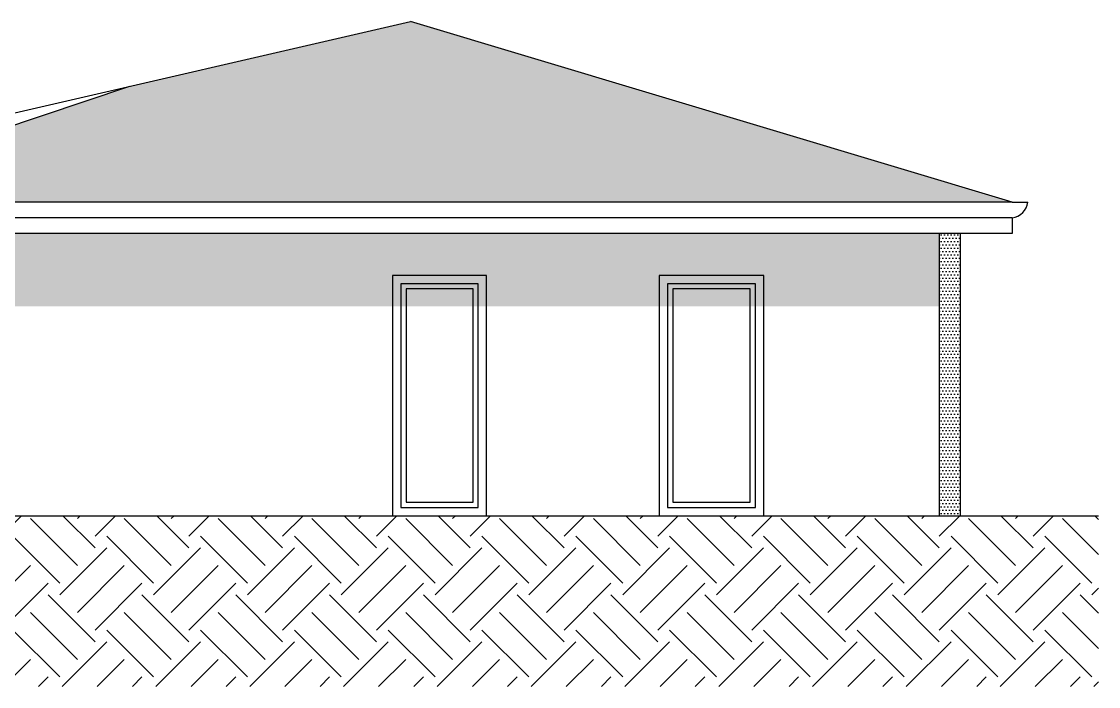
# Model space of a CAD drawing. Header units: millimetres. Extents: x 2622 to 2811, y 687 to 801.
# Drawn here: x 2732.89 to 2743.2, y 769.97 to 776.33 of the extents above; entities that cross this region are included whole.
import ezdxf

# ---------------------------------------------------------------- set-up
doc = ezdxf.new("R2010")
doc.units = ezdxf.units.MM
for name, color, linetype in [('costruito', 10, 'Continuous'), ('Muri', 3, 'Continuous'), ('Retino', 8, 'Continuous'), ('Sottile', 5, 'Continuous'), ('Verde', 84, 'Continuous')]:
    doc.layers.add(name, color=color, linetype=linetype)

msp = doc.modelspace()

# ---------------------------------------------------------------- hatches: boundary and pattern name
at = {"layer": 'costruito'}
h = msp.add_hatch(dxfattribs=at)
h.set_pattern_fill('DOTS', color=47, scale=0.02)
h.paths.add_polyline_path([(2741.8718, 774.2997), (2741.6718, 774.2997), (2741.6718, 771.5997), (2741.8718, 771.5997)])
at = {"layer": 'Retino'}
h = msp.add_hatch(dxfattribs=at)
h.set_pattern_fill('COPPI03', color=256, scale=0.15, pattern_type=2)
h.set_pattern_definition([(0, (-23.82234, 0.1095), (0.15, 0.15), [0.0075, -0.1425]), (0, (-23.82234, 0.12), (0.15, 0.15), [0.0075, -0.1425]), (0, (-23.75484, 0.03), (0.15, 0.15), [0.0225, -0.1275]), (0, (-23.75484, 0.045), (0.15, 0.15), [0.0225, -0.1275]), (90, (-23.83734, 0), (-0.15, 0.15), [0.15, 0.15]), (90, (-23.79984, 0), (-0.15, 0.15), [0.15, 0.15]), (45, (-23.79984, 0), (2e-17, 0.15), [0.0212132034, -0.190918831]), (45, (-23.79984, 0.015), (2e-17, 0.15), [0.0212132034, -0.190918831]), (135, (-23.83734, 0), (-0.15, 2e-17), [0.0212132034, -0.190918831]), (135, (-23.83734, 0.015), (-0.15, 2e-17), [0.0212132034, -0.190918831]), (26.5650512, (-23.784844, 0.015), (0.15, 6e-11), [0.03354102, -0.301869177]), (26.5650512, (-23.784844, 0.03), (0.15, 6e-11), [0.03354102, -0.301869177]), (26.5650512, (-23.814844, 0.1095), (0.15, 6e-11), [0.01677, -0.3186401965]), (26.5650512, (-23.814844, 0.12), (0.15, 6e-11), [0.01677, -0.3186401965]), (153.4349488, (-23.702344, 0.015), (-0.15, 6e-11), [0.03354102, -0.301869177]), (153.4349488, (-23.702344, 0.03), (-0.15, 6e-11), [0.03354102, -0.301869177]), (153.4349488, (-23.822344, 0.1095), (-0.15, 6e-11), [0.01677, -0.3186401965]), (153.4349488, (-23.822344, 0.12), (-0.15, 6e-11), [0.01677, -0.3186401965])])
h.paths.add_polyline_path([(2733.9218, 775.7079), (2730.6218, 774.5997), (2742.3718, 774.5997), (2736.6093, 776.3284)])
h = msp.add_hatch(dxfattribs=at)
h.set_pattern_fill('EARTH', color=256, scale=0.1, angle=45)
h.paths.add_polyline_path([(2726.1657, 771.5997), (2710.3237, 771.5997), (2710.3237, 769.9665), (2726.1657, 769.9665)])
h.paths.add_polyline_path([(2743.1965, 771.5997), (2728.3358, 771.5997), (2728.3358, 769.9665), (2743.1965, 769.9665)])
at = {"layer": 'Verde'}
h = msp.add_hatch(color=252, dxfattribs=at)
h.dxf.hatch_style = 1
h.paths.add_polyline_path([(2741.6718, 774.2997), (2731.3218, 774.2997), (2731.3218, 773.6034), (2741.6718, 773.6034)])

# ---------------------------------------------------------------- linework, layer by layer
for p, q in [((2729.1218, 774.5997), (2736.6093, 776.3284)), ((2742.3718, 774.5997), (2736.6093, 776.3284)), ((2733.9218, 775.7079), (2730.6218, 774.5997)), ((2742.3718, 774.5997), (2731.3218, 774.5997)), ((2742.3718, 774.5997), (2742.5218, 774.5997)), ((2742.3718, 774.4497), (2731.3218, 774.4497)), ((2742.3718, 774.4497), (2742.3718, 774.2997)), ((2742.3718, 774.2997), (2731.3218, 774.2997)), ((2741.6718, 774.2997), (2741.6718, 771.5997)), ((2731.3218, 771.5997), (2741.6718, 771.5997))]:
    msp.add_line(p, q)
for points in [[(2736.439, 771.5997), (2737.339, 771.5997), (2737.339, 773.8997), (2736.439, 773.8997)], [(2738.9918, 771.5997), (2739.9918, 771.5997), (2739.9918, 773.8997), (2738.9918, 773.8997)]]:
    msp.add_lwpolyline(points, close=True)
msp.add_arc((2742.3435, 774.6279), 0.1805, 279.00619, 350.99381)
at = {"layer": 'Muri'}
msp.add_line((2728.3358, 771.5997), (2743.1965, 771.5997), dxfattribs=at)
at = {"layer": 'Sottile'}
msp.add_line((2741.8718, 774.2997), (2741.8718, 771.5997), dxfattribs=at)
for points in [[(2736.519, 771.6797), (2737.259, 771.6797), (2737.259, 773.8197), (2736.519, 773.8197)], [(2739.0718, 771.6797), (2739.9118, 771.6797), (2739.9118, 773.8197), (2739.0718, 773.8197)], [(2737.209, 773.7697), (2736.569, 773.7697), (2736.569, 771.7297), (2737.209, 771.7297)], [(2739.8618, 773.7697), (2739.1218, 773.7697), (2739.1218, 771.7297), (2739.8618, 771.7297)]]:
    msp.add_lwpolyline(points, close=True, dxfattribs=at)

doc.saveas('drawing.dxf')
